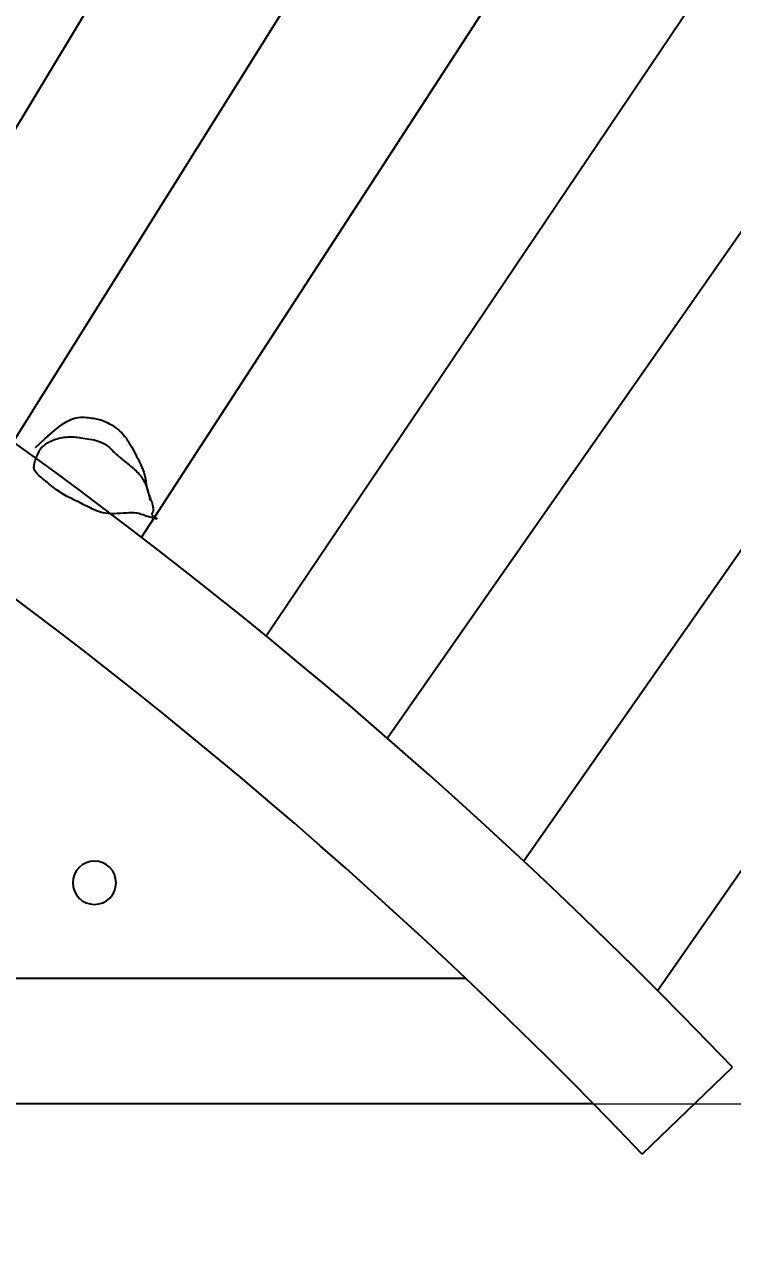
# Model space of a CAD drawing. Header units: inches. Extents: x 452443 to 881249, y 975131 to 1198310.
# Drawn here: x 582855 to 583983, y 1073806 to 1075757 of the extents above; entities that cross this region are included whole.
import ezdxf

# ---------------------------------------------------------------- set-up
doc = ezdxf.new("R2010")
doc.units = ezdxf.units.IN
doc.header["$LTSCALE"] = 3.5
doc.header["$MEASUREMENT"] = 0
for name, color, linetype in [('hatch', 4, 'Continuous'), ('Net thay', 140, 'Continuous'), ('Q-CAY', 94, 'Continuous'), ('thuocdo', 3, 'Continuous')]:
    doc.layers.add(name, color=color, linetype=linetype)
doc.styles.add('romand', font='romand.shx')
doc.dimstyles.new('TL100', dxfattribs={"dimscale": 100, "dimtxt": 2.5, "dimasz": 2, "dimexe": 2, "dimexo": 1, "dimgap": 1, "dimtad": 1, "dimdec": 0, "dimzin": 0, "dimdsep": 46, "dimtxsty": 'romand', "dimblk": 'ARCHTICK', "dimcen": 2, "dimdle": 2, "dimclrd": 256, "dimclre": 256, "dimclrt": 7, "dimadec": 0, "dimazin": 0, "dimtfac": 0.004, "dimtdec": 0, "dimtmove": 2, "dimatfit": 3, "dimfxl": 1, "dimtolj": 1, "dimtzin": 0, "dimlwd": 20, "dimlwe": 20, "dimarcsym": 1})

# ---------------------------------------------------------------- blocks, each defined once
blk = doc.blocks.new('_ArchTick')
at = {"color": 0, "linetype": 'ByBlock', "const_width": 0.15}
blk.add_lwpolyline([(-0.5, -0.5), (0.5, 0.5)], dxfattribs=at)
blk = doc.blocks.new('*D1836')
at = {"layer": 'DEFPOINTS', "color": 0}
for p in [(560552.3, 1075754.9), (589052.3, 1075754.9), (589052.3, 1072354.5)]:
    blk.add_point(p, dxfattribs=at)
at = {"layer": 'thuocdo', "lineweight": 20}
for p, q in [((560552.3, 1075654.9), (560552.3, 1072154.5)), ((589052.3, 1075654.9), (589052.3, 1072154.5)), ((560352.3, 1072354.5), (589252.3, 1072354.5))]:
    blk.add_line(p, q, dxfattribs=at)
at = {"layer": 'thuocdo', "lineweight": 20, "xscale": 200, "yscale": 200, "zscale": 200, "rotation": 180}
blk.add_blockref('_ArchTick', (560552.3, 1072354.5), dxfattribs=at)
at = {"layer": 'thuocdo', "lineweight": 20, "xscale": 200, "yscale": 200, "zscale": 200}
blk.add_blockref('_ArchTick', (589052.3, 1072354.5), dxfattribs=at)
at = {"layer": 'thuocdo', "color": 7, "insert": (574802.3, 1072579.5), "char_height": 250, "attachment_point": 5, "style": 'romand'}
blk.add_mtext('\\A1;28500', dxfattribs=at)
blk = doc.blocks.new('*D2435')
at = {"layer": 'DEFPOINTS', "color": 0}
for p in [(587592.6, 1076436.5), (583553.5, 1074036.5), (591191.9, 1074036.5)]:
    blk.add_point(p, dxfattribs=at)
at = {"layer": 'thuocdo', "lineweight": 20}
for p, q in [((591191.9, 1076636.5), (591191.9, 1073836.5)), ((587692.6, 1076436.5), (591391.9, 1076436.5)), ((583653.5, 1074036.5), (591391.9, 1074036.5))]:
    blk.add_line(p, q, dxfattribs=at)
at = {"layer": 'thuocdo', "lineweight": 20, "xscale": 200, "yscale": 200, "zscale": 200}
for p, rotation in [((591191.9, 1076436.5), 90), ((591191.9, 1074036.5), 270)]:
    blk.add_blockref('_ArchTick', p, dxfattribs=dict(at, rotation=rotation))
at = {"layer": 'thuocdo', "color": 7, "insert": (590966.9, 1075236.5), "char_height": 250, "attachment_point": 5, "rotation": 90, "style": 'romand'}
blk.add_mtext('\\A1;2400', dxfattribs=at)
blk = doc.blocks.new('mb-cay30')
for p, q in [((-1201.9, 175.6), (-1204.3, 175.3)), ((-1199.3, 176), (-1201.9, 175.6)), ((-1196.7, 176.3), (-1199.3, 176)), ((-1193.9, 176.7), (-1196.7, 176.3)), ((-1190.9, 177), (-1193.9, 176.7)), ((-1187.9, 177.1), (-1190.9, 177)), ((-1184.7, 177.2), (-1187.9, 177.1)), ((-1181.4, 177.1), (-1184.7, 177.2)), ((-1177.9, 176.8), (-1181.4, 177.1)), ((-1174.3, 176.2), (-1177.9, 176.8)), ((-1170.5, 175.3), (-1174.3, 176.2)), ((-1242.5, 156.7), (-1245, 154.4)), ((-1239.8, 158.9), (-1242.5, 156.7)), ((-1236.9, 161), (-1239.8, 158.9)), ((-1234, 163), (-1236.9, 161)), ((-1230.9, 165), (-1234, 163)), ((-1227.9, 166.8), (-1230.9, 165)), ((-1224.9, 168.4), (-1227.9, 166.8)), ((-1221.9, 169.9), (-1224.9, 168.4)), ((-1219.1, 171.2), (-1221.9, 169.9)), ((-1216.4, 172.2), (-1219.1, 171.2)), ((-1213.9, 173.1), (-1216.4, 172.2)), ((-1211.4, 173.8), (-1213.9, 173.1)), ((-1209.1, 174.4), (-1211.4, 173.8)), ((-1206.7, 174.9), (-1209.1, 174.4)), ((-1204.3, 175.3), (-1206.7, 174.9)), ((-1166.3, 173.8), (-1170.5, 175.3)), ((-1161.1, 171.2), (-1166.3, 173.8)), ((-1154.7, 167.2), (-1161.1, 171.2)), ((-1146.7, 161.3), (-1154.7, 167.2)), ((-1136.8, 153.3), (-1146.7, 161.3)), ((-1257.4, 139.1), (-1259.4, 136)), ((-1255.5, 142), (-1257.4, 139.1)), ((-1253.6, 144.7), (-1255.5, 142)), ((-1251.6, 147.3), (-1253.6, 144.7)), ((-1249.5, 149.8), (-1251.6, 147.3)), ((-1247.3, 152.2), (-1249.5, 149.8)), ((-1245, 154.4), (-1247.3, 152.2)), ((-1215.3, 137.2), (-1217.7, 136.1)), ((-1212.7, 138.3), (-1215.3, 137.2)), ((-1209.8, 139.3), (-1212.7, 138.3)), ((-1206.6, 140.2), (-1209.8, 139.3)), ((-1203.2, 141), (-1206.6, 140.2)), ((-1199.7, 141.8), (-1203.2, 141)), ((-1196.1, 142.4), (-1199.7, 141.8)), ((-1192.5, 143), (-1196.1, 142.4)), ((-1188.9, 143.5), (-1192.5, 143)), ((-1185.5, 144), (-1188.9, 143.5)), ((-1182.3, 144.5), (-1185.5, 144)), ((-1179.3, 144.9), (-1182.3, 144.5)), ((-1176.5, 145.3), (-1179.3, 144.9)), ((-1173.9, 145.6), (-1176.5, 145.3)), ((-1171.4, 145.8), (-1173.9, 145.6)), ((-1168.9, 146), (-1171.4, 145.8)), ((-1166.5, 146.1), (-1168.9, 146)), ((-1163.9, 146.1), (-1166.5, 146.1)), ((-1161.3, 145.9), (-1163.9, 146.1)), ((-1158.6, 145.7), (-1161.3, 145.9)), ((-1155.8, 145.4), (-1158.6, 145.7)), ((-1152.9, 145), (-1155.8, 145.4)), ((-1150, 144.4), (-1152.9, 145)), ((-1147, 143.8), (-1150, 144.4)), ((-1144.2, 143), (-1147, 143.8)), ((-1141.5, 142.2), (-1144.2, 143)), ((-1138.9, 141.3), (-1141.5, 142.2)), ((-1136.4, 140.3), (-1138.9, 141.3)), ((-1124.6, 142.6), (-1136.8, 153.3)), ((-1134.2, 139.2), (-1136.4, 140.3)), ((-1132.1, 138), (-1134.2, 139.2)), ((-1130.2, 136.9), (-1132.1, 138)), ((-1128.5, 135.8), (-1130.2, 136.9)), ((-1109.7, 129.1), (-1124.6, 142.6)), ((-1269.1, 118.5), (-1271, 114.9)), ((-1267.2, 122.2), (-1269.1, 118.5)), ((-1265.3, 125.8), (-1267.2, 122.2)), ((-1263.3, 129.3), (-1265.3, 125.8)), ((-1261.3, 132.8), (-1263.3, 129.3)), ((-1259.4, 136), (-1261.3, 132.8)), ((-1239, 117.7), (-1240.9, 116.1)), ((-1237.3, 119.3), (-1239, 117.7)), ((-1235.8, 120.8), (-1237.3, 119.3)), ((-1234.4, 122.3), (-1235.8, 120.8)), ((-1233.1, 123.6), (-1234.4, 122.3)), ((-1231.8, 124.9), (-1233.1, 123.6)), ((-1230.6, 126.2), (-1231.8, 124.9)), ((-1229.4, 127.4), (-1230.6, 126.2)), ((-1228.2, 128.7), (-1229.4, 127.4)), ((-1226.8, 129.9), (-1228.2, 128.7)), ((-1225.3, 131.2), (-1226.8, 129.9)), ((-1223.7, 132.4), (-1225.3, 131.2)), ((-1221.9, 133.7), (-1223.7, 132.4)), ((-1219.9, 134.9), (-1221.9, 133.7)), ((-1217.7, 136.1), (-1219.9, 134.9)), ((-1126.9, 134.7), (-1128.5, 135.8)), ((-1125.5, 133.6), (-1126.9, 134.7)), ((-1124.3, 132.7), (-1125.5, 133.6)), ((-1123.2, 131.9), (-1124.3, 132.7)), ((-1122.2, 131.1), (-1123.2, 131.9)), ((-1121.3, 130.4), (-1122.2, 131.1)), ((-1120.5, 129.7), (-1121.3, 130.4)), ((-1119.8, 129), (-1120.5, 129.7)), ((-1119.1, 128.3), (-1119.8, 129)), ((-1118.5, 127.4), (-1119.1, 128.3)), ((-1117.8, 126.5), (-1118.5, 127.4)), ((-1117.1, 125.5), (-1117.8, 126.5)), ((-1116.4, 124.3), (-1117.1, 125.5)), ((-1115.7, 123.1), (-1116.4, 124.3)), ((-1115, 121.6), (-1115.7, 123.1)), ((-1114.3, 120.1), (-1115, 121.6)), ((-1113.5, 118.4), (-1114.3, 120.1)), ((-1112.7, 116.6), (-1113.5, 118.4)), ((-1278.9, 98.3), (-1280.2, 95.3)), ((-1277.6, 101.4), (-1278.9, 98.3)), ((-1276.1, 104.6), (-1277.6, 101.4)), ((-1274.5, 107.9), (-1276.1, 104.6)), ((-1272.8, 111.4), (-1274.5, 107.9)), ((-1271, 114.9), (-1272.8, 111.4)), ((-1261.4, 99.3), (-1263.7, 97.4)), ((-1259.1, 101.2), (-1261.4, 99.3)), ((-1256.8, 103.1), (-1259.1, 101.2)), ((-1254.4, 105), (-1256.8, 103.1)), ((-1252, 106.9), (-1254.4, 105)), ((-1249.6, 108.8), (-1252, 106.9)), ((-1247.3, 110.7), (-1249.6, 108.8)), ((-1245.1, 112.5), (-1247.3, 110.7)), ((-1243, 114.3), (-1245.1, 112.5)), ((-1240.9, 116.1), (-1243, 114.3)), ((-1111.9, 114.7), (-1112.7, 116.6)), ((-1111.1, 112.6), (-1111.9, 114.7)), ((-1110.3, 110.4), (-1111.1, 112.6)), ((-1109.6, 108.2), (-1110.3, 110.4)), ((-1108.9, 106), (-1109.6, 108.2)), ((-1108.3, 103.8), (-1108.9, 106)), ((-1107.9, 101.6), (-1108.3, 103.8)), ((-1107.6, 99.6), (-1107.9, 101.6)), ((-1107.5, 97.7), (-1107.6, 99.6)), ((-1107.6, 95.9), (-1107.5, 97.7)), ((-1285, 78.6), (-1285.5, 75.9)), ((-1284.5, 81.3), (-1285, 78.6)), ((-1283.9, 84.1), (-1284.5, 81.3)), ((-1283.2, 86.8), (-1283.9, 84.1)), ((-1282.3, 89.6), (-1283.2, 86.8)), ((-1281.3, 78.2), (-1282.6, 75.9)), ((-1281.3, 92.4), (-1282.3, 89.6)), ((-1280.2, 95.3), (-1281.3, 92.4)), ((-1280, 80.4), (-1281.3, 78.2)), ((-1278.6, 82.4), (-1280, 80.4)), ((-1277.1, 84.3), (-1278.6, 82.4)), ((-1275.5, 86.2), (-1277.1, 84.3)), ((-1273.8, 88.1), (-1275.5, 86.2)), ((-1272, 89.9), (-1273.8, 88.1)), ((-1270.1, 91.8), (-1272, 89.9)), ((-1268.1, 93.6), (-1270.1, 91.8)), ((-1265.9, 95.5), (-1268.1, 93.6)), ((-1263.7, 97.4), (-1265.9, 95.5)), ((-1124.3, 76.8), (-1122, 78.7)), ((-1122, 78.7), (-1119.9, 80.5)), ((-1119.9, 80.5), (-1117.9, 82.2)), ((-1117.9, 82.2), (-1116, 83.9)), ((-1116, 83.9), (-1114.2, 85.5)), ((-1114.2, 85.5), (-1112.7, 87)), ((-1112.7, 87), (-1111.3, 88.4)), ((-1111.3, 88.4), (-1110.2, 89.8)), ((-1110.2, 89.8), (-1109.2, 91.2)), ((-1109.2, 91.2), (-1108.5, 92.7)), ((-1108.5, 92.7), (-1107.9, 94.2)), ((-1107.9, 94.2), (-1107.6, 95.9)), ((-1288.5, 61.5), (-1289.6, 57.8)), ((-1288.7, 59.6), (-1289.5, 56.9)), ((-1288, 62.4), (-1288.7, 59.6)), ((-1287.4, 64.9), (-1288.5, 61.5)), ((-1287.3, 65.1), (-1288, 62.4)), ((-1286.3, 68), (-1287.4, 64.9)), ((-1286.8, 67.8), (-1287.3, 65.1)), ((-1286.4, 70.5), (-1286.8, 67.8)), ((-1285.9, 73.2), (-1286.4, 70.5)), ((-1285.1, 70.8), (-1286.3, 68)), ((-1285.5, 75.9), (-1285.9, 73.2)), ((-1283.9, 73.5), (-1285.1, 70.8)), ((-1282.6, 75.9), (-1283.9, 73.5)), ((-1148.5, 58.2), (-1145.9, 59.9)), ((-1145.9, 59.9), (-1143.4, 61.7)), ((-1143.4, 61.7), (-1140.9, 63.6)), ((-1140.9, 63.6), (-1138.5, 65.4)), ((-1138.5, 65.4), (-1136.1, 67.3)), ((-1136.1, 67.3), (-1133.7, 69.2)), ((-1133.7, 69.2), (-1131.3, 71.1)), ((-1131.3, 71.1), (-1128.9, 73)), ((-1128.9, 73), (-1126.6, 74.9)), ((-1126.6, 74.9), (-1124.3, 76.8)), ((-1295.7, 39.5), (-1296.3, 37.5)), ((-1295, 41.7), (-1295.7, 39.5)), ((-1294.2, 44), (-1295, 41.7)), ((-1293.3, 46.4), (-1294.2, 44)), ((-1292.4, 48.9), (-1293.3, 46.4)), ((-1291.7, 49.5), (-1292.6, 44.8)), ((-1291.4, 51.5), (-1292.4, 48.9)), ((-1290.7, 53.8), (-1291.7, 49.5)), ((-1290.4, 54.2), (-1291.4, 51.5)), ((-1289.6, 57.8), (-1290.7, 53.8)), ((-1289.5, 56.9), (-1290.4, 54.2)), ((-1186, 38.3), (-1183, 39.7)), ((-1183, 39.7), (-1180, 41.2)), ((-1180, 41.2), (-1177.1, 42.7)), ((-1177.1, 42.7), (-1174.1, 44.1)), ((-1174.1, 44.1), (-1171.1, 45.6)), ((-1171.1, 45.6), (-1168.2, 47.1)), ((-1168.2, 47.1), (-1165.2, 48.6)), ((-1165.2, 48.6), (-1162.3, 50.1)), ((-1162.3, 50.1), (-1159.4, 51.6)), ((-1159.4, 51.6), (-1156.6, 53.2)), ((-1156.6, 53.2), (-1153.8, 54.8)), ((-1153.8, 54.8), (-1151.1, 56.4)), ((-1151.1, 56.4), (-1148.5, 58.2)), ((-1297.2, 19.9), (-1297.9, 19.2)), ((-1297.3, 32.4), (-1297.5, 31)), ((-1297.5, 31), (-1297.5, 29.8)), ((-1297.5, 29.8), (-1297.4, 28.6)), ((-1297.4, 28.6), (-1297.2, 27.7)), ((-1297.1, 34), (-1297.3, 32.4)), ((-1297.2, 27.7), (-1296.9, 26.8)), ((-1296.5, 20.5), (-1297.2, 19.9)), ((-1296.7, 35.7), (-1297.1, 34)), ((-1296.9, 26.8), (-1296.6, 26.1)), ((-1296.3, 37.5), (-1296.7, 35.7)), ((-1296.6, 26.1), (-1296.3, 25.5)), ((-1296, 21.1), (-1296.5, 20.5)), ((-1296.3, 25.5), (-1295.9, 24.9)), ((-1295.6, 21.7), (-1296, 21.1)), ((-1295.9, 24.9), (-1295.6, 24.3)), ((-1295.6, 24.3), (-1295.4, 23.8)), ((-1295.4, 22.2), (-1295.6, 21.7)), ((-1295.4, 23.8), (-1295.3, 23.3)), ((-1295.3, 22.8), (-1295.4, 22.2)), ((-1295.3, 23.3), (-1295.3, 22.8)), ((-1289, 18.9), (-1286.3, 19.8)), ((-1286.3, 19.8), (-1283.6, 20.7)), ((-1283.6, 20.7), (-1281.2, 21.5)), ((-1281.2, 21.5), (-1279, 22.3)), ((-1279, 22.3), (-1276.8, 23)), ((-1276.8, 23), (-1274.5, 23.7)), ((-1274.5, 23.7), (-1272.1, 24.2)), ((-1272.1, 24.2), (-1269.5, 24.6)), ((-1269.5, 24.6), (-1266.5, 24.8)), ((-1266.5, 24.8), (-1263.1, 24.9)), ((-1263.1, 24.9), (-1259.1, 24.8)), ((-1259.1, 24.8), (-1254.7, 24.6)), ((-1254.7, 24.6), (-1250, 24.2)), ((-1250, 24.2), (-1245, 23.9)), ((-1245, 23.9), (-1240, 23.7)), ((-1240, 23.7), (-1235, 23.5)), ((-1235, 23.5), (-1230.2, 23.5)), ((-1230.2, 23.5), (-1225.5, 23.7)), ((-1225.5, 23.7), (-1221.3, 24.2)), ((-1221.3, 24.2), (-1217.3, 24.9)), ((-1217.3, 24.9), (-1213.7, 25.8)), ((-1213.7, 25.8), (-1210.2, 26.9)), ((-1210.2, 26.9), (-1207, 28.2)), ((-1207, 28.2), (-1203.9, 29.5)), ((-1203.9, 29.5), (-1200.8, 31)), ((-1200.8, 31), (-1197.9, 32.4)), ((-1197.9, 32.4), (-1194.9, 33.9)), ((-1194.9, 33.9), (-1191.9, 35.3)), ((-1191.9, 35.3), (-1188.9, 36.8)), ((-1188.9, 36.8), (-1186, 38.3)), ((-1303.3, 15.7), (-1303.6, 15.4)), ((-1303.6, 15.4), (-1303.3, 15.2)), ((-1302.7, 16.1), (-1303.3, 15.7)), ((-1303.3, 15.2), (-1302.6, 15.2)), ((-1301.9, 16.7), (-1302.7, 16.1)), ((-1302.6, 15.2), (-1301.3, 15.5)), ((-1300.9, 17.3), (-1301.9, 16.7)), ((-1301.3, 15.5), (-1299.4, 15.9)), ((-1299.9, 17.9), (-1300.9, 17.3)), ((-1298.8, 18.6), (-1299.9, 17.9)), ((-1299.4, 15.9), (-1297.2, 16.5)), ((-1297.9, 19.2), (-1298.8, 18.6)), ((-1297.2, 16.5), (-1294.6, 17.2)), ((-1294.6, 17.2), (-1291.9, 18)), ((-1291.9, 18), (-1289, 18.9))]:
    blk.add_line(p, q)
blk.add_circle((-1203.8, -564.6), 34.5)

msp = doc.modelspace()

# ---------------------------------------------------------------- linework, layer by layer
at = {"layer": 'hatch'}
for points in [[(584190.8, 1078998.7), (583748.1, 1077099.7), (582627.2, 1075237.7)], [(584498.3, 1078880.2), (584006.5, 1076962.3), (582836.8, 1075091.7)], [(584803.8, 1078756.6), (584261.1, 1076819.1), (583041.1, 1074939.8)], [(585107.2, 1078627.8), (584511.6, 1076670.3), (583239.9, 1074782.3)], [(585408.3, 1078493.9), (584757.9, 1076516), (583433.1, 1074619.4)], [(585666.1, 1078374.4), (585000.2, 1076356.1), (583650.4, 1074423.5)], [(585920.8, 1078251.7), (585238.6, 1076190.7), (583863.6, 1074217.4)]]:
    msp.add_lwpolyline(points, dxfattribs=at)
at = {"layer": 'Net thay'}
for points in [[(583761.3, 1074036.5), (577052.3, 1074036.5), (577052.3, 1075886.5)], [(583557.6, 1074236.5), (577252.3, 1074236.5), (577252.3, 1075886.5)], [(583838.8, 1073956.5), (583982.6, 1074095)]]:
    msp.add_lwpolyline(points, dxfattribs=at)
for centre, radius, start, end in [((578011.2, 1068387.2), 8260.5, 43.70704, 92.83749), ((578010.9, 1068385.3), 8062.5, 43.71052, 92.90466)]:
    msp.add_arc(centre, radius, start, end, dxfattribs=at)

# ---------------------------------------------------------------- block references
at = {"layer": 'Q-CAY', "ltscale": 100, "xscale": -1}
msp.add_blockref('mb-cay30', (581762.3, 1074953.7), dxfattribs=at)

# ---------------------------------------------------------------- dimensions: what is measured, and where the dimension line sits
at = {"layer": 'thuocdo'}
dim = msp.add_linear_dim(base=(591191.9, 1074036.5), p1=(587592.6, 1076436.5), p2=(583553.5, 1074036.5), angle=90, dimstyle='TL100', override={"dimarcsym": 1}, dxfattribs=at)
dim.commit()
dim.dimension.update_dxf_attribs({"geometry": '*D2435', "text_midpoint": (590966.9, 1075236.5)})
dim = msp.add_linear_dim(base=(589052.3, 1072354.5), p1=(560552.3, 1075754.9), p2=(589052.3, 1075754.9), dimstyle='TL100', override={"dimarcsym": 1}, dxfattribs=at)
dim.commit()
dim.dimension.update_dxf_attribs({"geometry": '*D1836', "text_midpoint": (574802.3, 1072579.5)})

doc.saveas('drawing.dxf')
